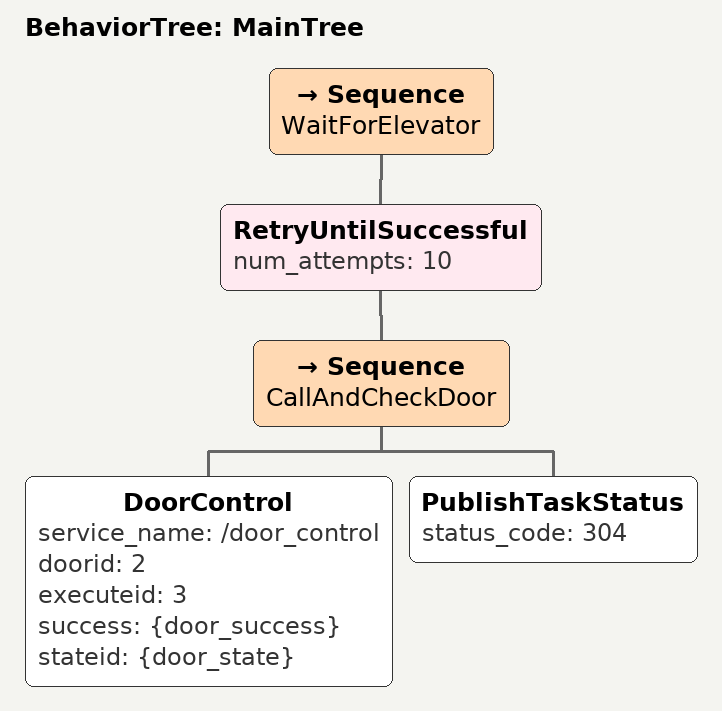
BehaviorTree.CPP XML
<root main_tree_to_execute="MainTree">
  <BehaviorTree ID="MainTree">
    <Sequence name="WaitForElevator">
      <!-- 使用默认参数 -->
      <!--StopPlayback service_name="stop_playback"/-->
      <!--DoorControl service_name="/door_control" executeid="1" success="{door_success}" stateid="{door_state}"/-->

      <RetryUntilSuccessful num_attempts="10">
        <Sequence name="CallAndCheckDoor">

        <DoorControl service_name="/door_control" doorid="2" executeid="3" success="{door_success}" stateid="{door_state}"/>
        <PublishTaskStatus status_code="304"/>
        </Sequence>
      </RetryUntilSuccessful>
    </Sequence>
  </BehaviorTree>
</root>
